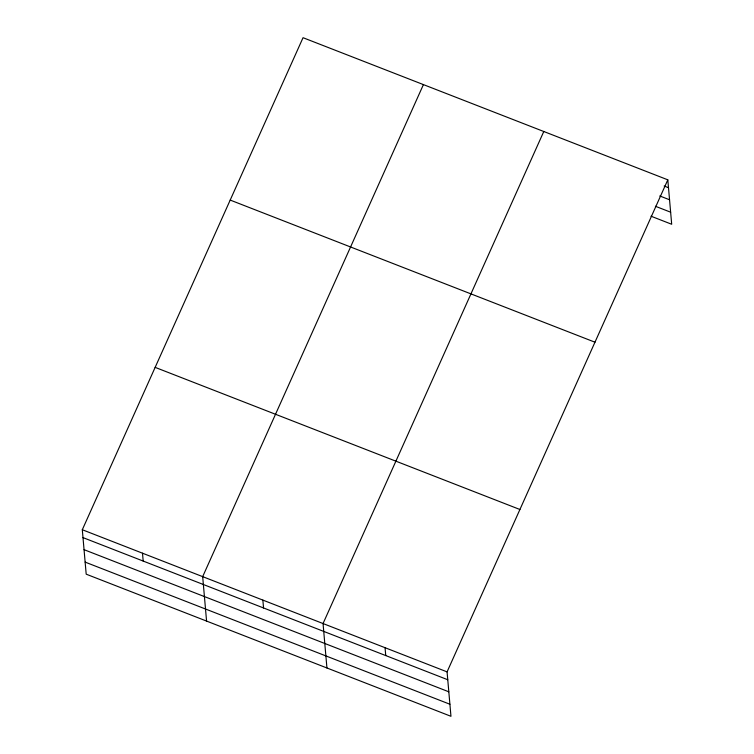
<?xml version="1.0" encoding="UTF-8"?>
<svg xmlns="http://www.w3.org/2000/svg" width="754" height="754" viewBox="0 0 754 754"><rect width="100%" height="100%" fill="white"/><g stroke="black" fill="none" stroke-linecap="round" stroke-linejoin="round"><path stroke-width="1.13" d="M667.808 179.829L447.075 671.871L450.958 716.3L86.192 574.171L82.309 529.742L303.042 37.7L667.808 179.829L671.691 224.258L651.022 216.21M423.418 84.599L202.675 576.64L206.568 621.07M543.785 131.507L323.051 623.539L326.934 667.978M664.142 186.012L668.496 187.708M659.759 195.955L669.552 199.772M655.405 206.266L670.636 212.194M230.196 200.074L594.963 342.203M155.145 367.368L519.911 509.497M82.309 529.742L447.075 671.871M82.997 537.611L447.763 679.74M84.052 549.675L448.818 691.804M85.136 562.107L449.902 704.236M385.058 647.705L385.746 655.584M262.863 600.09L263.551 607.969M142.497 553.191L143.185 561.07"/></g></svg>
